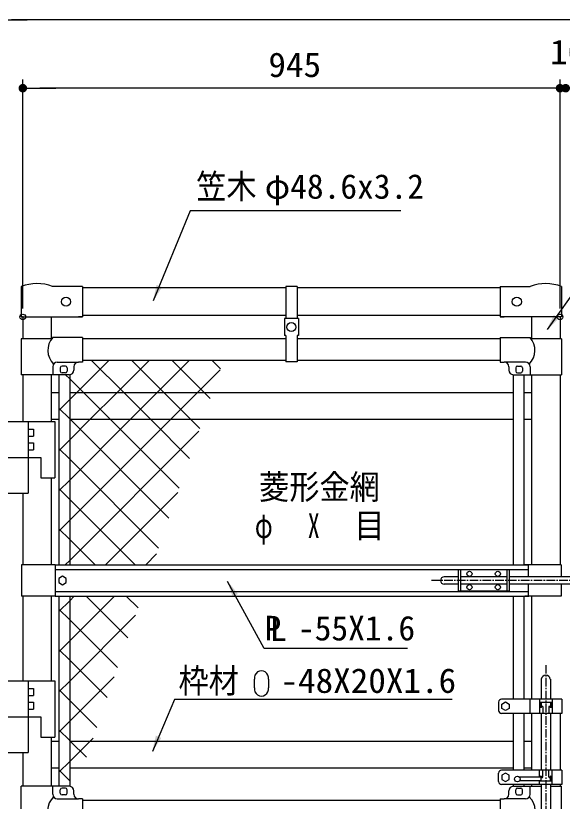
# Model space of a CAD drawing. Units: millimetres, scale not verified. Extents: x -4455 to 4455, y -3150 to 3150.
# Drawn here: x 489 to 1450, y -225 to 1157 of the extents above; entities that cross this region are included whole.
import ezdxf
from ezdxf.enums import TextEntityAlignment as Align

# ---------------------------------------------------------------- set-up
doc = ezdxf.new("R2010")
doc.units = ezdxf.units.MM
doc.header["$LTSCALE"] = 20
doc.header["$PDMODE"] = 32
doc.header["$PDSIZE"] = 10
doc.linetypes.add('USER3', pattern=[1.125, 0.75, -0.125, 0.125, -0.125])
for name, color, linetype, lineweight in [('0-0_6文字', 3, 'Continuous', 25), ('0-1_8部品', 7, 'Continuous', 25), ('0-3_1部材', 7, 'Continuous', 25), ('0-5_5寸法', 1, 'Continuous', 25), ('0-6_SUNPOU', 1, 'Continuous', 25), ('0-9_BUHIN', 7, 'Continuous', 25), ('0-D_2網', 4, 'Continuous', 25)]:
    doc.layers.add(name, color=color, linetype=linetype, lineweight=lineweight)
doc.layers.add('0-7_DEFPOINTS', color=7, linetype='Continuous')
doc.styles.add('ＭＳ ゴシック', font='')
doc.styles.get('ＭＳ ゴシック').set_extended_font_data('MS Gothic')

# ---------------------------------------------------------------- blocks, each defined once
blk = doc.blocks.new('M1')
at = {"layer": '0-6_SUNPOU'}
blk.add_line((-5, 0), (-38.58, 0), dxfattribs=at)
for points in [[(0, 0), (-5, 0), (-4.96, 0.63)], [(0, 0), (-4.96, -0.63), (-5, 0)], [(0, 0), (-4.96, 0.63), (-4.84, 1.24)], [(0, 0), (-4.84, -1.24), (-4.96, -0.63)], [(0, 0), (-4.84, 1.24), (-4.65, 1.84)], [(0, 0), (-4.65, -1.84), (-4.84, -1.24)], [(0, 0), (-4.65, 1.84), (-4.38, 2.41)], [(0, 0), (-4.38, -2.41), (-4.65, -1.84)], [(0, 0), (-4.38, 2.41), (-4.05, 2.94)], [(0, 0), (-4.05, -2.94), (-4.38, -2.41)], [(0, 0), (-4.05, 2.94), (-3.64, 3.42)], [(0, 0), (-3.64, -3.42), (-4.05, -2.94)], [(0, 0), (-3.64, 3.42), (-3.19, 3.85)], [(0, 0), (-3.19, -3.85), (-3.64, -3.42)], [(0, 0), (-3.19, 3.85), (-2.68, 4.22)], [(0, 0), (-2.68, -4.22), (-3.19, -3.85)], [(0, 0), (-2.68, 4.22), (-2.13, 4.52)], [(0, 0), (-2.13, -4.52), (-2.68, -4.22)], [(0, 0), (-2.13, 4.52), (-1.55, 4.76)], [(0, 0), (-1.55, -4.76), (-2.13, -4.52)], [(0, 0), (-1.55, 4.76), (-0.94, 4.91)], [(0, 0), (-0.94, -4.91), (-1.55, -4.76)], [(0, 0), (-0.94, 4.91), (-0.31, 4.99)], [(0, 0), (-0.31, -4.99), (-0.94, -4.91)], [(0, 0), (-0.31, 4.99), (0.31, 4.99)], [(0, 0), (0.31, -4.99), (-0.31, -4.99)], [(0, 0), (0.31, 4.99), (0.94, 4.91)], [(0, 0), (0.94, 4.91), (1.55, 4.76)], [(0, 0), (1.55, 4.76), (2.13, 4.52)], [(0, 0), (2.13, 4.52), (2.68, 4.22)], [(0, 0), (2.68, 4.22), (3.19, 3.85)], [(0, 0), (3.19, 3.85), (3.64, 3.42)], [(0, 0), (3.64, 3.42), (4.05, 2.94)], [(0, 0), (4.05, 2.94), (4.38, 2.41)], [(0, 0), (4.38, 2.41), (4.65, 1.84)], [(0, 0), (4.65, 1.84), (4.84, 1.24)], [(0, 0), (4.84, 1.24), (4.96, 0.63)], [(0, 0), (4.96, 0.63), (5, 0)], [(0, 0), (0.94, -4.91), (0.31, -4.99)], [(0, 0), (1.55, -4.76), (0.94, -4.91)], [(0, 0), (2.13, -4.52), (1.55, -4.76)], [(0, 0), (2.68, -4.22), (2.13, -4.52)], [(0, 0), (3.19, -3.85), (2.68, -4.22)], [(0, 0), (3.64, -3.42), (3.19, -3.85)], [(0, 0), (4.05, -2.94), (3.64, -3.42)], [(0, 0), (4.38, -2.41), (4.05, -2.94)], [(0, 0), (4.65, -1.84), (4.38, -2.41)], [(0, 0), (4.84, -1.24), (4.65, -1.84)], [(0, 0), (4.96, -0.63), (4.84, -1.24)], [(0, 0), (5, 0), (4.96, -0.63)]]:
    blk.add_solid(points, dxfattribs=at)

msp = doc.modelspace()

# ---------------------------------------------------------------- linework, layer by layer
at = {"layer": '0-0_6文字'}
for p, q in [((908.89, -25.49), (908.89, -10.21)), ((933.31, -10.21), (933.31, -25.49))]:
    msp.add_line(p, q, dxfattribs=at)
at = {"layer": '0-0_6文字', "color": 4}
for points in [[(1166.32, 813.65), (795.69, 813.65), (730.84, 655.41)], [(1178.24, 43.74), (925.69, 43.74), (861.67, 161.64)], [(1256.82, -45.94), (768.2, -45.94), (729.2, -137.33)]]:
    msp.add_lwpolyline(points, dxfattribs=at)
at = {"layer": '0-0_6文字'}
for centre, start, end in [((921.1, -7.98), 349.65879, 190.34121), ((921.1, -27.72), 169.65879, 10.34121)]:
    msp.add_arc(centre, 12.41, start, end, dxfattribs=at)
at = {"layer": '0-0_6文字', "color": 4}
for points in [[(730.08, 653.56), (736.64, 683.29), (746.28, 679.34)], [(860.71, 163.39), (879.61, 139.52), (870.45, 134.54)], [(728.41, -139.17), (735.4, -109.53), (744.98, -113.62)]]:
    msp.add_solid(points, dxfattribs=at)
at = {"layer": '0-1_8部品'}
for p, q in [((552.11, 588.28), (498.62, 588.28)), ((498.62, 588.28), (498.62, 525.28)), ((606.32, 590.63), (553.59, 590.63)), ((606.32, 590.63), (606.32, 547.28)), ((1341.32, 590.63), (1394.06, 590.63)), ((1341.32, 590.63), (1341.32, 547.28)), ((1449.02, 588.28), (1395.54, 588.28)), ((1449.02, 588.28), (1449.02, 525.28)), ((554.02, 539.28), (554.02, 525.28)), ((562.02, 547.28), (599.32, 547.28)), ((576.32, 540.28), (570.32, 540.28)), ((591.32, 539.28), (591.32, 533.28)), ((606.32, 547.28), (599.32, 547.28)), ((1341.32, 547.28), (1348.32, 547.28)), ((1385.62, 547.28), (1348.32, 547.28)), ((1356.32, 539.28), (1356.32, 533.28)), ((1371.32, 540.28), (1377.32, 540.28)), ((1393.62, 539.28), (1393.62, 525.28)), ((583.32, 525.28), (498.62, 525.28)), ((567.32, 537.28), (567.32, 531.28)), ((576.32, 528.28), (570.32, 528.28)), ((579.32, 537.28), (579.32, 531.28)), ((1364.32, 525.28), (1449.02, 525.28)), ((1368.32, 537.28), (1368.32, 531.28)), ((1371.32, 528.28), (1377.32, 528.28)), ((1380.32, 537.28), (1380.32, 531.28)), ((471.82, 442.78), (557.82, 442.78)), ((510.82, 442.78), (510.82, 316.78)), ((557.82, 442.78), (557.82, 343.78)), ((510.82, 429.28), (520.32, 429.28)), ((520.32, 429.28), (520.32, 417.28)), ((510.82, 417.28), (520.32, 417.28)), ((510.82, 405.28), (520.32, 405.28)), ((520.32, 405.28), (520.32, 393.28)), ((510.82, 393.28), (520.32, 393.28)), ((449.82, 379.78), (532.82, 379.78)), ((532.82, 379.78), (532.82, 343.78)), ((532.82, 343.78), (557.82, 343.78)), ((414.82, 316.78), (510.82, 316.78)), ((1267.02, 182.28), (1267.02, 144.28)), ((1357.02, 182.28), (1267.02, 182.28)), ((1271.52, 182.28), (1271.52, 144.28)), ((1352.52, 182.28), (1352.52, 144.28)), ((1357.02, 182.28), (1357.02, 144.28)), ((1448.57, 190.78), (1384.27, 190.78)), ((1390.47, 190.78), (1390.47, 169.78)), ((1448.57, 190.78), (1448.57, 169.78)), ((571.32, 170.78), (564.82, 167.03)), ((577.82, 167.03), (571.32, 170.78)), ((577.82, 159.52), (577.82, 167.03)), ((1267.02, 169.78), (1242.52, 169.78)), ((1352.52, 169.78), (1271.52, 169.78)), ((1545.02, 169.78), (1357.02, 169.78)), ((564.82, 159.52), (571.32, 155.77)), ((571.32, 155.77), (577.82, 159.52)), ((1267.02, 156.78), (1242.52, 156.78)), ((1352.52, 156.78), (1271.52, 156.78)), ((1545.02, 156.78), (1357.02, 156.78)), ((1390.47, 156.78), (1390.47, 135.78)), ((1448.57, 156.78), (1448.57, 135.78)), ((1357.02, 144.28), (1267.02, 144.28)), ((1448.57, 135.78), (1384.27, 135.78)), ((471.82, -13.32), (557.82, -13.32)), ((510.82, -13.32), (510.82, -139.32)), ((557.82, -13.32), (557.82, -112.32)), ((510.82, -26.82), (520.32, -26.82)), ((520.32, -26.82), (520.32, -38.82)), ((510.82, -38.82), (520.32, -38.82)), ((510.82, -50.82), (520.32, -50.82)), ((520.32, -50.82), (520.32, -62.82)), ((1338.32, -50.47), (1338.32, -65.47)), ((1429.32, -45.47), (1343.32, -45.47)), ((1343.82, -54.16), (1350.32, -50.41)), ((1343.82, -61.67), (1343.82, -54.16)), ((1350.32, -50.41), (1356.82, -54.16)), ((1356.82, -54.16), (1356.82, -61.67)), ((1393.32, -45.47), (1393.32, -70.47)), ((1410.32, -45.47), (1410.32, -70.47)), ((1432.32, -51.47), (1410.32, -51.47)), ((1412.62, -51.47), (1412.62, -59.78)), ((1413.32, -51.47), (1413.32, -59.54)), ((1449.32, -45.47), (1429.32, -45.47)), ((1429.32, -51.47), (1429.32, -59.54)), ((1430.02, -51.47), (1430.02, -59.78)), ((1430.02, -51.47), (1430.02, -57.97)), ((1432.32, -45.47), (1432.32, -70.47)), ((1449.32, -45.47), (1449.32, -70.47)), ((510.82, -62.82), (520.32, -62.82)), ((1350.32, -65.42), (1343.82, -61.67)), ((1356.82, -61.67), (1350.32, -65.42)), ((1414.32, -57.97), (1415.32, -57.97)), ((1415.82, -58.47), (1415.82, -70.47)), ((1426.82, -58.47), (1426.82, -70.47)), ((1427.32, -57.97), (1428.32, -57.97)), ((449.82, -76.32), (532.82, -76.32)), ((532.82, -76.32), (532.82, -112.32)), ((1449.32, -70.47), (1343.32, -70.47)), ((532.82, -112.32), (557.82, -112.32)), ((414.82, -139.32), (510.82, -139.32)), ((1338.32, -190.47), (1338.32, -175.47)), ((1449.32, -170.47), (1343.32, -170.47)), ((1356.82, -179.27), (1350.32, -175.51)), ((1356.82, -186.77), (1356.82, -179.27)), ((1410.32, -182.89), (1410.32, -170.47)), ((1415.82, -182.47), (1415.82, -170.47)), ((1426.82, -182.47), (1426.82, -170.47)), ((1432.32, -195.47), (1432.32, -170.47)), ((1350.32, -190.52), (1356.82, -186.77)), ((1413.32, -182.89), (1375.32, -182.89)), ((1413.32, -188.89), (1375.32, -188.89)), ((1410.32, -195.47), (1410.32, -188.89)), ((1432.32, -189.47), (1410.32, -189.47)), ((1412.62, -182.89), (1412.62, -181.15)), ((1412.62, -189.47), (1412.62, -188.89)), ((1413.32, -181.4), (1413.32, -184.54)), ((1413.32, -189.47), (1413.32, -181.4)), ((1414.32, -182.97), (1415.32, -182.97)), ((1427.32, -182.97), (1428.32, -182.97)), ((1429.32, -181.4), (1429.32, -184.54)), ((1429.32, -189.47), (1429.32, -181.4)), ((1430.02, -189.47), (1430.02, -181.15)), ((1430.02, -189.47), (1430.02, -182.97)), ((583.32, -198.72), (498.62, -198.72)), ((498.62, -264.35), (498.62, -198.72)), ((554.02, -212.72), (554.02, -198.72)), ((554.02, -212.72), (554.02, -198.72)), ((567.32, -210.72), (567.32, -204.72)), ((576.32, -201.72), (570.32, -201.72)), ((579.32, -210.72), (579.32, -204.72)), ((582.64, -198.72), (583.82, -197.54)), ((591.32, -212.72), (591.32, -206.72)), ((1429.32, -195.47), (1343.32, -195.47)), ((1413.32, -195.47), (1413.32, -331.72)), ((1429.32, -195.47), (1429.32, -331.72)), ((562.02, -220.72), (599.32, -220.72)), ((576.32, -213.72), (570.32, -213.72)), ((606.32, -220.72), (599.32, -220.72)), ((606.32, -220.72), (606.32, -264.35))]:
    msp.add_line(p, q, dxfattribs=at)
at = {"layer": '0-1_8部品', "color": 1, "linetype": 'USER3'}
for p, q in [((1865.01, 163.28), (1219.46, 163.28)), ((1421.32, 14.43), (1421.32, -413.86))]:
    msp.add_line(p, q, dxfattribs=at)
at = {"layer": '0-1_8部品'}
for points in [[(1350.32, -175.51), (1343.82, -179.27), (1343.82, -186.77), (1350.32, -190.52)], [(1449.32, -170.47), (1449.32, -195.47), (1429.32, -195.47)]]:
    msp.add_lwpolyline(points, dxfattribs=at)
for centre, radius in [((1287.02, 175.03), 4.5), ((1337.02, 175.03), 4.5), ((1287.02, 151.53), 4.5), ((1337.02, 151.53), 4.5), ((1371.32, -185.89), 5)]:
    msp.add_circle(centre, radius, dxfattribs=at)
for centre, radius, start, end in [((579.28, 568.08), 33.86, 138.24888, 225.44442), ((1368.36, 568.08), 33.86, 314.55558, 41.75112), ((562.02, 539.28), 8, 90, 180), ((570.32, 537.28), 3, 90, 180), ((576.32, 537.28), 3, 0, 90), ((599.32, 539.28), 8, 90, 180), ((1348.32, 539.28), 8, 0, 90), ((1371.32, 537.28), 3, 90, 180), ((1377.32, 537.28), 3, 0, 90), ((1385.62, 539.28), 8, 0, 90), ((570.32, 531.28), 3, 180, 270), ((576.32, 531.28), 3, 270, 0), ((583.32, 533.28), 8, 270, 0), ((1364.32, 533.28), 8, 180, 270), ((1371.32, 531.28), 3, 180, 270), ((1377.32, 531.28), 3, 270, 0), ((1242.52, 163.28), 6.5, 90, 270), ((1343.32, -50.47), 5, 90, 180), ((1343.32, -65.47), 5, 180, 270), ((1412.32, -57.79), 2.01, 184.89299, 355.10701), ((1415.32, -58.47), 0.5, 0, 90), ((1427.32, -58.47), 0.5, 90, 180), ((1430.32, -57.79), 2.01, 184.89299, 355.10701), ((1343.32, -175.47), 5, 90, 180), ((1343.32, -190.47), 5, 180, 270), ((1412.32, -183.14), 2.01, 4.89299, 175.10701), ((1415.32, -182.47), 0.5, 270, 0), ((1427.32, -182.47), 0.5, 180, 270), ((1430.32, -183.14), 2.01, 4.89299, 175.10701), ((570.32, -204.72), 3, 90, 180), ((576.32, -204.72), 3, 0, 90), ((583.32, -206.72), 8, 0, 90), ((578.85, -241.52), 33.86, 133.94059, 221.75112), ((562.02, -212.72), 8, 180, 270), ((570.32, -210.72), 3, 180, 270), ((576.32, -210.72), 3, 270, 0), ((599.32, -212.72), 8, 180, 270)]:
    msp.add_arc(centre, radius, start, end, dxfattribs=at)
at = {"layer": '0-3_1部材'}
for p, q in [((498.62, 680.47), (498.62, 626.78)), ((606.32, 680.63), (553.59, 680.63)), ((606.32, 680.63), (606.32, 626.78)), ((963.82, 678.28), (606.32, 678.28)), ((963.82, 680.63), (963.82, 623.97)), ((983.82, 680.63), (963.82, 680.63)), ((983.82, 680.63), (983.82, 623.97)), ((1341.32, 678.28), (983.82, 678.28)), ((1341.32, 680.63), (1394.06, 680.63)), ((1341.32, 680.63), (1341.32, 626.78)), ((1449.02, 680.47), (1449.02, 626.78)), ((498.62, 626.78), (606.32, 626.78)), ((498.62, 626.78), (599.32, 626.78)), ((501.32, 626.78), (501.32, 588.28)), ((551.32, 626.78), (551.32, 588.28)), ((606.32, 626.78), (599.32, 626.78)), ((963.82, 629.68), (606.32, 629.68)), ((961.57, 623.97), (961.57, 593.97)), ((986.17, 623.97), (961.57, 623.97)), ((1341.32, 629.68), (983.82, 629.68)), ((986.17, 623.97), (986.17, 593.97)), ((1449.02, 626.78), (1341.32, 626.78)), ((1341.32, 626.78), (1348.32, 626.78)), ((1396.32, 626.78), (1396.32, 588.28)), ((1446.32, 626.78), (1446.32, 588.28)), ((963.82, 588.28), (606.32, 588.28)), ((963.82, 593.97), (961.57, 593.97)), ((963.82, 593.97), (963.82, 548)), ((983.82, 593.97), (983.82, 548)), ((986.17, 593.97), (983.82, 593.97)), ((1341.32, 588.28), (983.82, 588.28)), ((963.82, 550.28), (606.32, 550.28)), ((983.82, 548), (963.82, 548)), ((1341.32, 550.28), (983.82, 550.28)), ((501.32, 525.28), (501.32, 442.78)), ((551.32, 525.28), (551.32, 442.78)), ((564.82, 525.28), (564.82, 290.78)), ((564.82, 525.28), (564.82, 190.78)), ((583.82, 525.29), (583.82, 290.78)), ((583.82, 525.29), (583.82, 190.78)), ((1363.82, 525.29), (1363.82, 290.78)), ((1363.82, 525.29), (1363.82, 190.78)), ((1382.82, 525.28), (1382.82, 290.78)), ((1382.82, 525.28), (1382.82, 190.78)), ((1396.32, 525.28), (1396.32, 287.78)), ((1396.32, 525.28), (1396.32, 190.78)), ((1446.32, 525.28), (1446.32, 287.78)), ((1446.32, 525.28), (1446.32, 190.78)), ((564.82, 493.28), (551.32, 493.28)), ((595.49, 493.28), (583.82, 493.28)), ((1363.82, 493.28), (589.65, 493.28)), ((1332.78, 493.28), (1320.57, 493.28)), ((1396.32, 493.28), (1382.82, 493.28)), ((564.82, 446.28), (551.32, 446.28)), ((635.45, 446.28), (583.82, 446.28)), ((1311.65, 446.28), (635.45, 446.28)), ((1363.82, 446.28), (1311.65, 446.28)), ((1396.32, 446.28), (1382.82, 446.28)), ((551.32, 343.78), (551.32, 190.78)), ((501.32, 316.78), (501.32, 190.78)), ((558.15, 190.78), (498.82, 190.78)), ((498.82, 190.78), (498.82, 135.78)), ((558.15, 190.78), (1391.32, 190.78)), ((558.15, 190.78), (558.15, 135.78)), ((558.15, 182.78), (1390.47, 182.78)), ((564.82, 167.03), (564.82, 159.52)), ((558.15, 143.78), (1390.47, 143.78)), ((558.15, 135.78), (498.82, 135.78)), ((501.32, 135.78), (501.32, -13.32)), ((551.32, 135.78), (551.32, -13.32)), ((558.15, 135.78), (1391.32, 135.78)), ((564.82, 135.78), (564.82, -198.72)), ((583.82, 135.15), (583.19, 135.78)), ((583.82, 135.78), (583.82, -198.74)), ((1363.82, 135.78), (1363.82, -45.47)), ((1382.82, 135.78), (1382.82, -45.47)), ((1396.32, 135.78), (1396.32, -45.47)), ((1363.82, -70.47), (1363.82, -170.47)), ((1382.82, -70.47), (1382.82, -170.47)), ((1396.32, -70.47), (1396.32, -170.47)), ((1446.32, -70.47), (1446.32, -170.47)), ((551.32, -112.32), (551.32, -198.72)), ((564.82, -119.72), (551.32, -119.72)), ((635.37, -119.72), (583.82, -119.72)), ((1286.84, -119.72), (635.37, -119.72)), ((1363.82, -119.72), (1286.84, -119.72)), ((1396.32, -119.72), (1382.82, -119.72)), ((501.32, -139.32), (501.32, -198.72)), ((564.82, -166.72), (551.32, -166.72)), ((595.41, -166.72), (583.82, -166.72)), ((1326.81, -166.72), (595.41, -166.72)), ((1363.82, -166.72), (1326.81, -166.72)), ((1396.32, -166.72), (1382.82, -166.72)), ((1356.32, -212.72), (1356.32, -206.72)), ((1363.82, -195.47), (1363.82, -198.74)), ((1364.32, -198.72), (1413.32, -198.72)), ((1368.32, -210.72), (1368.32, -204.72)), ((1371.32, -201.72), (1377.32, -201.72)), ((1380.32, -210.72), (1380.32, -204.72)), ((1382.82, -195.47), (1382.82, -198.72)), ((1393.62, -212.72), (1393.62, -198.72)), ((1393.62, -212.72), (1393.62, -198.72)), ((1396.32, -195.47), (1396.32, -198.72)), ((1429.32, -198.72), (1449.02, -198.72)), ((1446.32, -195.47), (1446.32, -198.72)), ((1449.02, -264.35), (1449.02, -198.72)), ((1341.32, -220.72), (1341.32, -264.35)), ((1341.32, -220.72), (1348.32, -220.72)), ((1385.62, -220.72), (1348.32, -220.72)), ((1371.32, -213.72), (1377.32, -213.72)), ((1341.32, -223.72), (606.32, -223.72))]:
    msp.add_line(p, q, dxfattribs=at)
for centre in [(577.32, 653.68), (1370.32, 653.68), (973.82, 608.97)]:
    msp.add_circle(centre, 8, dxfattribs=at)
for centre, radius, start, end in [((526.32, 605.42), 80, 70.07395, 110.25812), ((1421.32, 605.42), 80, 69.74188, 109.92605), ((1364.32, -206.72), 8, 90, 180), ((1371.32, -204.72), 3, 90, 180), ((1377.32, -204.72), 3, 0, 90), ((1348.32, -212.72), 8, 270, 0), ((1371.32, -210.72), 3, 180, 270), ((1377.32, -210.72), 3, 270, 0), ((1385.62, -212.72), 8, 270, 0), ((1368.79, -241.52), 33.86, 317.61954, 46.05941)]:
    msp.add_arc(centre, radius, start, end, dxfattribs=at)
at = {"layer": '0-5_5寸法'}
for p, q in [((2421.32, 1149.2), (481.32, 1149.2)), ((501.32, 641.78), (501.32, 1044.2)), ((1446.32, 641.78), (1446.32, 1044.2)), ((1446.32, 641.78), (1446.32, 1044.2)), ((1416.32, 1029.2), (531.32, 1029.2)), ((1416.32, 1029.2), (1386.32, 1029.2)), ((1446.32, 1029.2), (1456.32, 1029.2)), ((1623.98, 887.36), (1423.53, 604.49))]:
    msp.add_line(p, q, dxfattribs=at)
msp.add_solid([(1422.38, 602.86), (1435.47, 630.35), (1443.97, 624.33)], dxfattribs=at)
at = {"layer": '0-7_DEFPOINTS'}
for p in [(501.32, 1029.2), (501.32, 626.78), (1446.32, 626.78)]:
    msp.add_point(p, dxfattribs=at)
at = {"layer": '0-9_BUHIN'}
for p, q in [((1413.32, -10.47), (1413.32, -45.47)), ((1429.32, -10.47), (1429.32, -45.47)), ((1413.32, -70.47), (1413.32, -170.47)), ((1429.32, -70.47), (1429.32, -170.47))]:
    msp.add_line(p, q, dxfattribs=at)
msp.add_arc((1421.32, -11.57), 8.1, 10.38886, 169.61114, dxfattribs=at)
at = {"layer": '0-D_2網'}
for p, q in [((679.39, 493.28), (622.39, 550.28)), ((750.1, 493.28), (693.1, 550.28)), ((849.12, 535.68), (834.52, 550.28)), ((583.82, 518.14), (576.68, 525.28)), ((726.39, 446.28), (679.39, 493.28)), ((797.1, 446.28), (750.1, 493.28)), ((564.82, 462.35), (583.82, 481.35)), ((583.82, 447.43), (564.82, 466.43)), ((794.69, 377.97), (726.39, 446.28)), ((812.83, 430.54), (797.1, 446.28)), ((564.82, 391.64), (583.82, 410.64)), ((583.82, 376.71), (564.82, 395.71)), ((740.27, 220.27), (583.82, 376.71)), ((564.82, 320.93), (583.82, 339.93)), ((583.82, 306), (564.82, 325)), ((646.8, 190.78), (773.98, 317.96)), ((699.05, 190.78), (583.82, 306)), ((717.51, 190.78), (736.72, 209.99)), ((564.82, 108.8), (583.82, 127.8)), ((583.82, 127.8), (591.8, 135.78)), ((583.82, 57.09), (662.51, 135.78)), ((685.85, 62.56), (612.63, 135.78)), ((703.99, 115.13), (683.34, 135.78)), ((564.82, 38.09), (583.82, 57.09)), ((583.82, -188.97), (564.82, -169.97))]:
    msp.add_line(p, q, dxfattribs=at)
for points in [[(583.82, 481.35), (595.75, 493.28), (652.75, 550.28)], [(583.82, 410.64), (619.46, 446.28), (666.46, 493.28), (723.46, 550.28)], [(583.82, 339.93), (690.17, 446.28), (737.17, 493.28), (794.17, 550.28)], [(830.98, 483.11), (820.81, 493.28), (763.81, 550.28)], [(564.82, 250.22), (583.82, 269.22), (760.88, 446.28), (807.88, 493.28), (848.5, 533.9)], [(776.55, 325.41), (655.68, 446.28), (608.68, 493.28), (583.82, 518.14)], [(758.41, 272.84), (584.97, 446.28), (583.82, 447.43)], [(576.09, 190.78), (583.82, 198.51), (811.24, 425.93)], [(628.34, 190.78), (583.82, 235.29), (564.82, 254.29)], [(667.71, 9.99), (583.82, 93.87), (564.82, 112.87)], [(564.82, -32.63), (583.82, -13.63), (699.47, 102.02)], [(649.57, -42.58), (583.82, 23.16), (564.82, 42.16)], [(564.82, -103.34), (583.82, -84.34), (662.21, -5.95)], [(631.42, -95.15), (583.82, -47.55), (564.82, -28.55)], [(613.28, -147.72), (585.28, -119.72), (583.82, -118.26), (564.82, -99.26)], [(564.82, -174.05), (583.82, -155.05), (619.14, -119.72), (624.95, -113.92)]]:
    msp.add_lwpolyline(points, dxfattribs=at)

# ---------------------------------------------------------------- block references
at = {"layer": '0-5_5寸法', "xscale": 1.5, "yscale": 1.5, "rotation": 180}
for p in [(451.32, 1149.2), (501.32, 1029.2), (1456.32, 1029.2), (1456.32, 1029.2)]:
    msp.add_blockref('M1', p, dxfattribs=at)
at = {"layer": '0-5_5寸法', "xscale": 1.5, "yscale": 1.5}
msp.add_blockref('M1', (1446.32, 1029.2), dxfattribs=at)
msp.add_blockref('M1', (1446.32, 1029.2), dxfattribs=at)

# ---------------------------------------------------------------- texts
at = {"layer": '0-0_6文字', "style": 'ＭＳ ゴシック'}
for s, height, width, p in [('笠木', 43.26, 0.9, (806.36, 821.75)), ('菱形金網', 43.26, 0.9, (916.96, 293.32)), ('φ   X', 43.3, 0.7, (909.59, 225.12)), ('目', 43.26, 0.9, (1084.58, 225.5)), ('L', 43.26, 1.05, (935.2, 44.07)), ('枠材', 43.26, 0.9, (775.13, -47.56)), ('-48X20X1.6', 43.26, 1.05, (954.57, -47.43))]:
    msp.add_text(s, height=height, dxfattribs=dict(at, width=width)).set_placement(p, align=Align.BOTTOM_LEFT)
for s, height, p in [('φ48.6x3.2', 43.26, (926.91, 821.78)), ('P -55X1.6', 43.3, (926.37, 44.86))]:
    msp.add_text(s, height=height, dxfattribs=at).set_placement(p, align=Align.BOTTOM_LEFT)
at = {"layer": '0-5_5寸法', "color": 3, "style": 'ＭＳ ゴシック', "width": 1.05}
for s, p in [('10', (1428.82, 1058.37)), ('945', (933.32, 1035.87))]:
    msp.add_text(s, height=43.26, dxfattribs=at).set_placement(p, align=Align.BOTTOM_LEFT)

doc.saveas('drawing.dxf')
